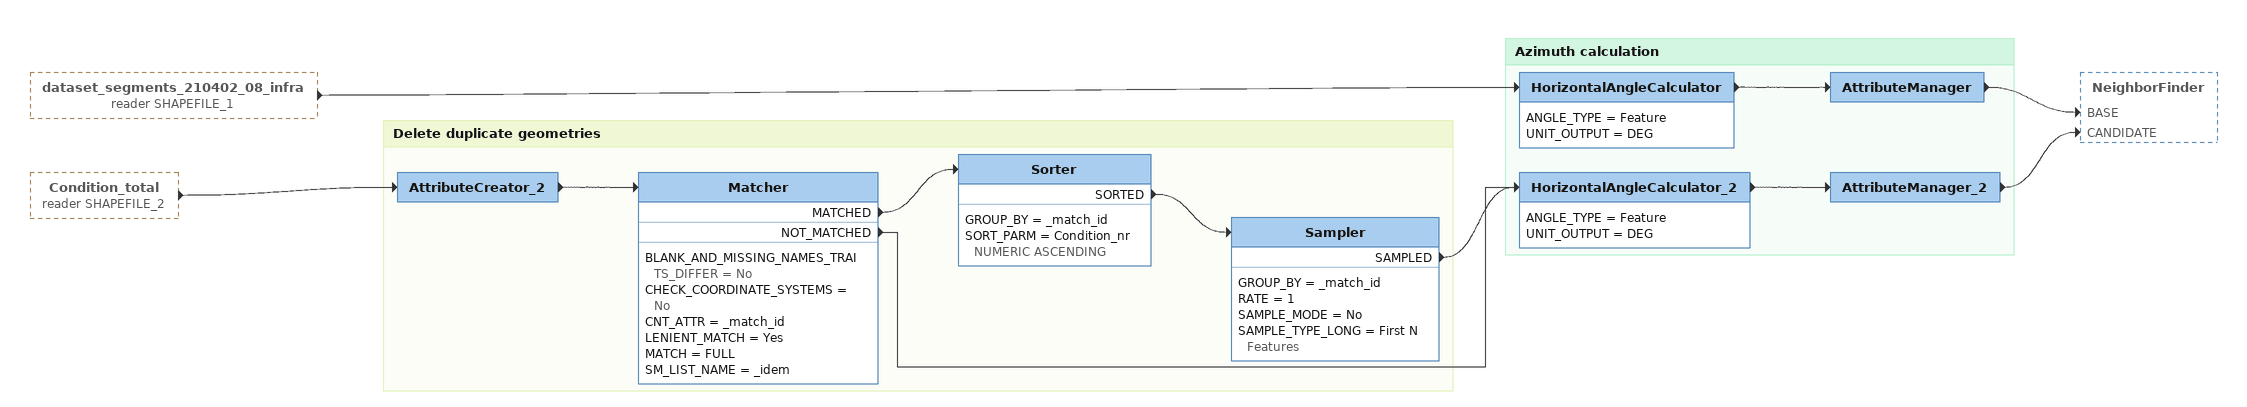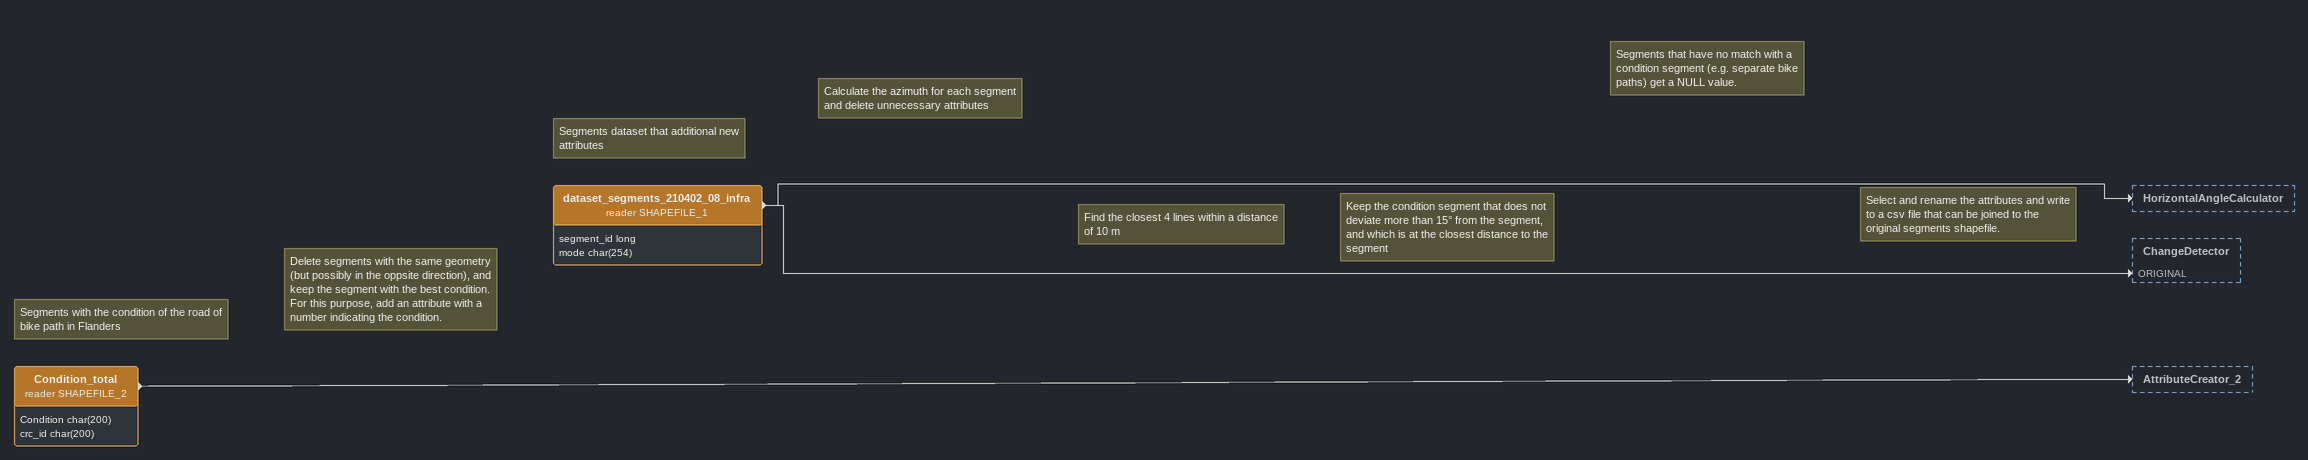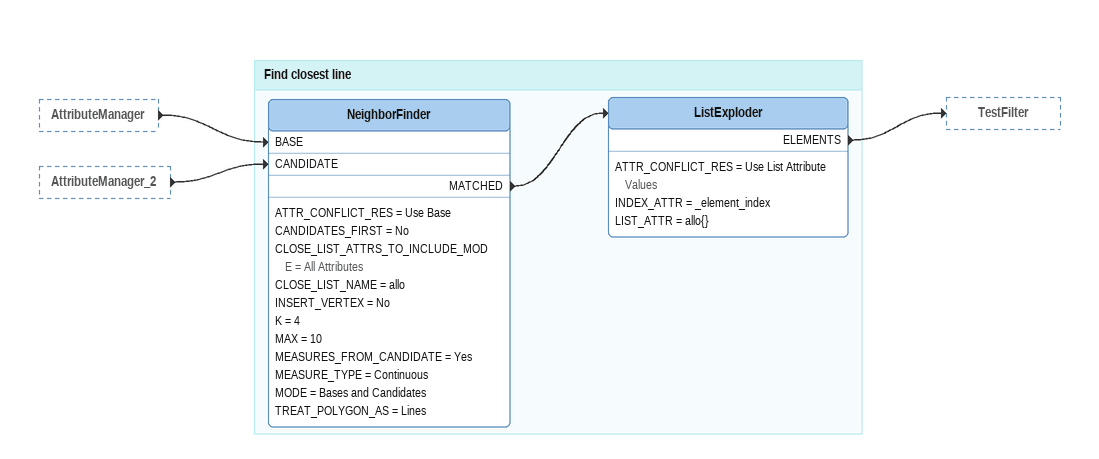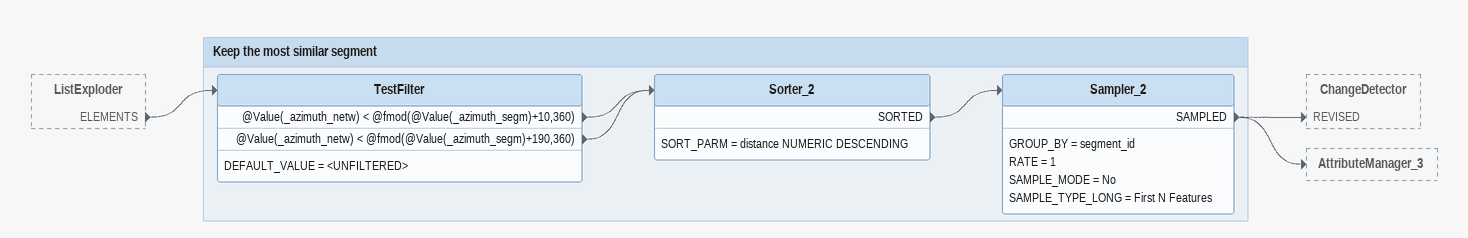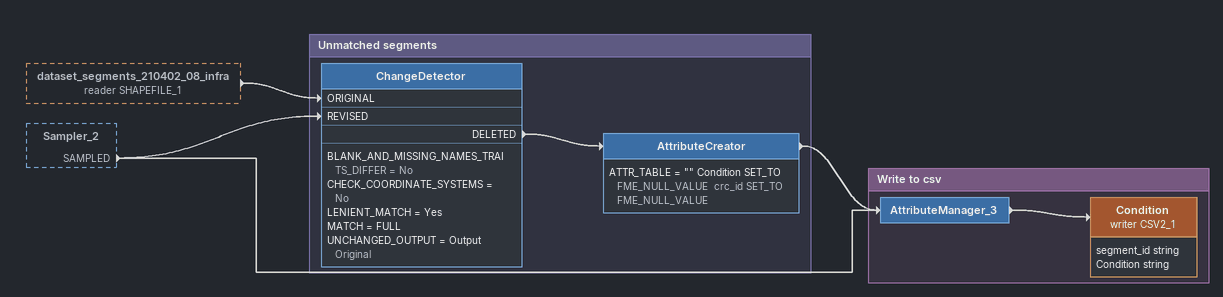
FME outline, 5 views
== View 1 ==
dataset_segments_210402_08_infra (reader SHAPEFILE_1) [outside]
    -> HorizontalAngleCalculator
Condition_total (reader SHAPEFILE_2) [outside]
    -> AttributeCreator_2

Bookmark: Delete duplicate geometries
AttributeCreator_2
    -> Matcher
Matcher
    BLANK_AND_MISSING_NAMES_TRAITS_DIFFER = No
    CHECK_COORDINATE_SYSTEMS = No
    CNT_ATTR = _match_id
    LENIENT_MATCH = Yes
    MATCH = FULL
    SM_LIST_NAME = _idem
    MATCHED -> Sorter
    NOT_MATCHED -> HorizontalAngleCalculator_2
Sorter
    GROUP_BY = _match_id
    SORT_PARM = Condition_nr NUMERIC ASCENDING
    SORTED -> Sampler
Sampler
    GROUP_BY = _match_id
    RATE = 1
    SAMPLE_MODE = No
    SAMPLE_TYPE_LONG = First N Features
    SAMPLED -> HorizontalAngleCalculator_2

Bookmark: Azimuth calculation
HorizontalAngleCalculator_2
    ANGLE_TYPE = Feature
    UNIT_OUTPUT = DEG
    -> AttributeManager_2
AttributeManager_2
    -> NeighborFinder [CANDIDATE]
HorizontalAngleCalculator
    ANGLE_TYPE = Feature
    UNIT_OUTPUT = DEG
    -> AttributeManager
AttributeManager
    -> NeighborFinder [BASE]

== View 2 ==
Note: Segments with the condition of the road of bike path in Flanders
Condition_total (reader SHAPEFILE_2)
    attributes: Condition char(200), crc_id char(200)
    -> AttributeCreator_2
Note: Delete segments with the same geometry (but possibly in the oppsite direction), and keep the segment with the best condition. For this purpose, add an attribute with a number indicating the condition.
Note: Segments dataset that additional new attributes
Note: Calculate the azimuth for each segment and delete unnecessary attributes
Note: Find the closest 4 lines within a distance of 10 m
Note: Keep the condition segment that does not deviate more than 15° from the segment, and which is at the closest distance to the segment
Note: Segments that have no match with a condition segment (e.g. separate bike paths) get a NULL value.
Note: Select and rename the attributes and write to a csv file that can be joined to the original segments shapefile.
dataset_segments_210402_08_infra (reader SHAPEFILE_1)
    attributes: segment_id long, mode char(254)
    -> HorizontalAngleCalculator
    -> ChangeDetector [ORIGINAL]

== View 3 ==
AttributeManager [outside]
    -> NeighborFinder [BASE]
AttributeManager_2 [outside]
    -> NeighborFinder [CANDIDATE]

Bookmark: Find closest line
NeighborFinder
    ATTR_CONFLICT_RES = Use Base
    CANDIDATES_FIRST = No
    CLOSE_LIST_ATTRS_TO_INCLUDE_MODE = All Attributes
    CLOSE_LIST_NAME = allo
    INSERT_VERTEX = No
    K = 4
    MAX = 10
    MEASURES_FROM_CANDIDATE = Yes
    MEASURE_TYPE = Continuous
    MODE = Bases and Candidates
    TREAT_POLYGON_AS = Lines
    MATCHED -> ListExploder
ListExploder
    ATTR_CONFLICT_RES = Use List Attribute Values
    INDEX_ATTR = _element_index
    LIST_ATTR = allo{}
    ELEMENTS -> TestFilter

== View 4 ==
ListExploder [outside]
    ELEMENTS -> TestFilter

Bookmark: Keep the most similar segment
TestFilter
    DEFAULT_VALUE = <UNFILTERED>
    @Value(_azimuth_netw) < @fmod(@Value(_azimuth_segm)+10,360) -> Sorter_2
    @Value(_azimuth_netw) < @fmod(@Value(_azimuth_segm)+190,360) -> Sorter_2
Sorter_2
    SORT_PARM = distance NUMERIC DESCENDING
    SORTED -> Sampler_2
Sampler_2
    GROUP_BY = segment_id
    RATE = 1
    SAMPLE_MODE = No
    SAMPLE_TYPE_LONG = First N Features
    SAMPLED -> ChangeDetector [REVISED]
    SAMPLED -> AttributeManager_3

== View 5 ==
dataset_segments_210402_08_infra (reader SHAPEFILE_1) [outside]
    -> ChangeDetector [ORIGINAL]
Sampler_2 [outside]
    SAMPLED -> ChangeDetector [REVISED]
    SAMPLED -> AttributeManager_3

Bookmark: Unmatched segments
ChangeDetector
    BLANK_AND_MISSING_NAMES_TRAITS_DIFFER = No
    CHECK_COORDINATE_SYSTEMS = No
    LENIENT_MATCH = Yes
    MATCH = FULL
    UNCHANGED_OUTPUT = Output Original
    DELETED -> AttributeCreator
AttributeCreator
    ATTR_TABLE = "" Condition SET_TO FME_NULL_VALUE  crc_id SET_TO FME_NULL_VALUE
    -> AttributeManager_3

Bookmark: Write to csv
AttributeManager_3
    -> Condition (writer CSV2_1)
Condition (writer CSV2_1)
    attributes: segment_id string, Condition string
